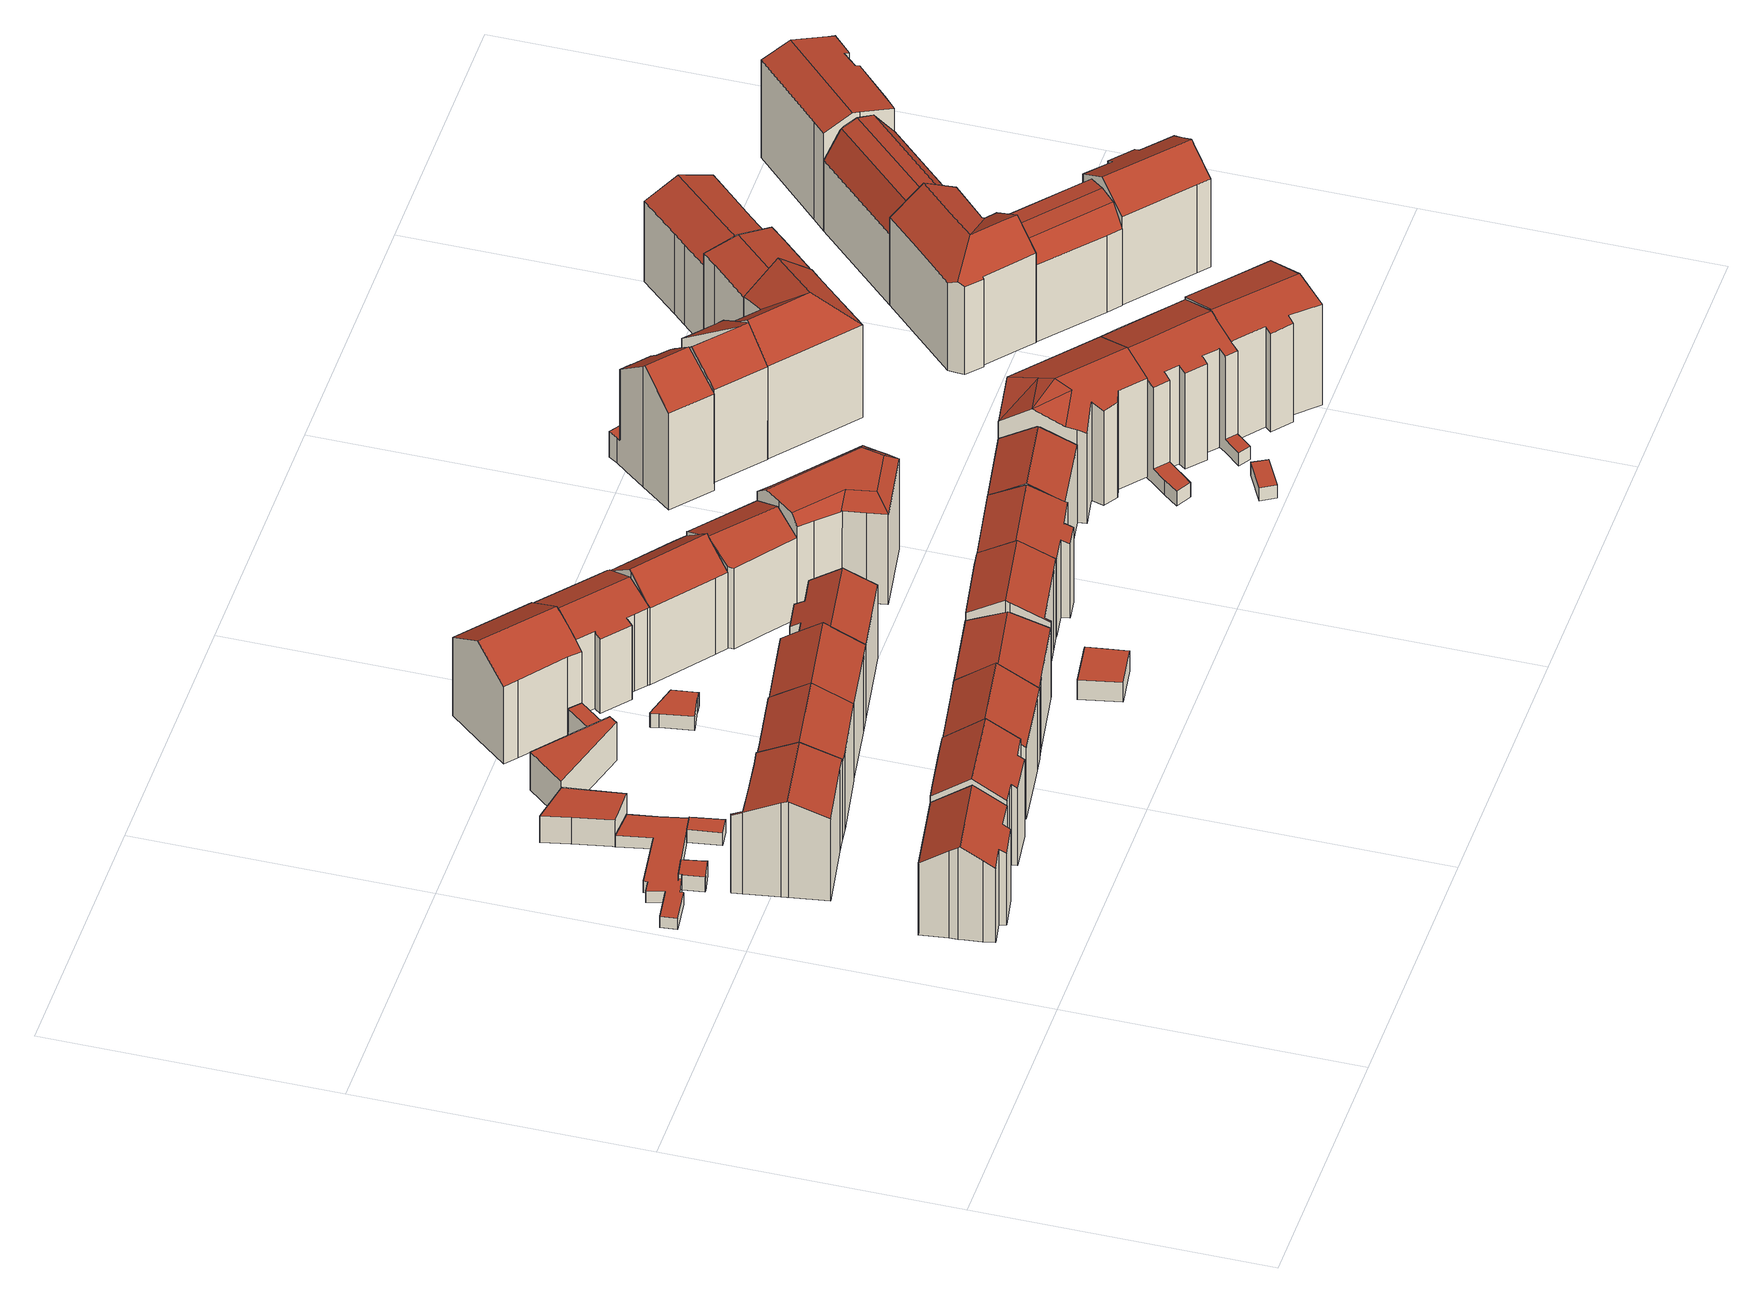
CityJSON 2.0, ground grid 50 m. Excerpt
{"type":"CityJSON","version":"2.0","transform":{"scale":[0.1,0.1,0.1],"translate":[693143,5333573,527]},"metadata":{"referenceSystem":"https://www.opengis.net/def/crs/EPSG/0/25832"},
"CityObjects":{
"building1":{"type":"Building","attributes":{"Gemeindeschluessel":"09162000","HoeheDach":"547.671","HoeheGrund":"529.040","Methode":"1000","NiedrigsteTraufeDesGebaeudes":"543.394","Geometrietyp2DReferenz":"3000","function":"31001_9998","roofType":"3100","measuredHeight":18.63,"storeysAboveGround":4},"geometry":[{"type":"MultiSurface","lod":"2","boundaries":[[[0,1,2,3]],[[4,5,6,7]],[[8,9,10,11,12,13]],[[14,6,5,2,1,15,16,11,10]],[[17,18,14,10,9,19]],[[20,0,3,4,7,18,17,19,21,22,23,24,25]],[[7,6,14,18]],[[19,9,8,21]],[[22,13,12,23]],[[25,16,15,20]],[[20,15,1,0]],[[3,2,5,4]],[[21,8,13,22]],[[16,25,24,23,12,11]]],"semantics":{"surfaces":[{"type":"WallSurface"},{"type":"RoofSurface"},{"type":"GroundSurface"}],"values":[0,0,1,1,0,2,0,0,0,0,0,0,0,0]}}]},
"building2":{"type":"Building","attributes":{"Gemeindeschluessel":"09162000","HoeheDach":"531.953","HoeheGrund":"528.970","Methode":"1000","NiedrigsteTraufeDesGebaeudes":"531.953","Geometrietyp2DReferenz":"3000","function":"31001_2000","roofType":"1000","measuredHeight":2.98},"geometry":[{"type":"MultiSurface","lod":"2","boundaries":[[[26,27,28,29]],[[30,31,32,33]],[[34,35,36,37,38,39]],[[40,26,29,30,33,38,37,36]],[[33,32,39,38]],[[29,28,31,30]],[[40,41,27,26]],[[40,36,35,41]],[[27,41,35,34,39,32,31,28]]],"semantics":{"surfaces":[{"type":"WallSurface"},{"type":"GroundSurface"},{"type":"RoofSurface"}],"values":[0,0,0,1,0,0,0,0,2]}}]},
"building3":{"type":"Building","attributes":{"Gemeindeschluessel":"09162000","HoeheDach":"531.220","HoeheGrund":"528.869","Methode":"2000","NiedrigsteTraufeDesGebaeudes":"531.220","Geometrietyp2DReferenz":"3000","function":"31001_2000","roofType":"1000","measuredHeight":2.35},"geometry":[{"type":"MultiSurface","lod":"2","boundaries":[[[42,43,44,45]],[[46,47,48,49]],[[50,51,47,46]],[[45,44,52,53]],[[54,55,56,57]],[[53,52,58,59]],[[57,56,60,61]],[[62,63,43,42]],[[64,65,66,67]],[[59,58,51,50]],[[49,48,55,54]],[[68,69,70,71]],[[72,73,74,75]],[[65,70,69,76,74,73,77,60,56,55,48,47,51,58,52,44,43,63,66]],[[67,66,63,62]],[[61,60,77,78]],[[71,70,65,64]],[[75,74,76,79]],[[67,62,42,45,53,59,50,46,49,54,57,61,78,72,75,79,68,71,64]],[[78,77,73,72]],[[79,76,69,68]]],"semantics":{"surfaces":[{"type":"WallSurface"},{"type":"RoofSurface"},{"type":"GroundSurface"}],"values":[0,0,0,0,0,0,0,0,0,0,0,0,0,1,0,0,0,0,2,0,0]}}]},
"building4":{"type":"Building","attributes":{"Gemeindeschluessel":"09162000","HoeheDach":"548.342","HoeheGrund":"528.970","Methode":"1000","NiedrigsteTraufeDesGebaeudes":"544.672","Geometrietyp2DReferenz":"3000","function":"31001_9998","roofType":"3100","measuredHeight":19.37,"storeysAboveGround":4},"geometry":[{"type":"MultiSurface","lod":"2","boundaries":[[[80,81,82,83,84,85,86,87,88,89,90,91,92,93,94]],[[91,95,96,92]],[[83,82,97,98,99,84]],[[85,84,99,100,101,86]],[[81,102,97,82]],[[87,103,104,88]],[[94,105,106,80]],[[105,94,93,92,96,107]],[[88,104,108,89]],[[86,101,103,87]],[[80,106,102,81]],[[101,100,99,98,107,96,95,109,108,104,103]],[[97,102,106,105,107,98]],[[108,109,95,91,90,89]]],"semantics":{"surfaces":[{"type":"GroundSurface"},{"type":"WallSurface"},{"type":"RoofSurface"}],"values":[0,1,1,1,1,1,1,1,1,1,1,2,2,1]}}]},
"building5":{"type":"Building","attributes":{"Gemeindeschluessel":"09162000","HoeheDach":"548.851","HoeheGrund":"528.880","Methode":"1000","NiedrigsteTraufeDesGebaeudes":"544.325","Geometrietyp2DReferenz":"3000","function":"31001_9998","roofType":"3100","measuredHeight":19.97,"storeysAboveGround":4},"geometry":[{"type":"MultiSurface","lod":"2","boundaries":[[[110,111,112,113,114,115,116]],[[117,118,119,120]],[[120,119,121,122]],[[123,124,125,126,127,110,116,128]],[[117,120,122,129,130,131,125,124,123,128,132,133,134,135,136,137]],[[122,121,138,129]],[[128,116,115,132]],[[139,137,136,135,134,113,112,111]],[[115,114,113,134,133,132]],[[125,131,130,140,141,126]],[[137,139,118,117]],[[129,138,140,130]],[[127,126,141,140,138,121,119,118,139,111,110]]],"semantics":{"surfaces":[{"type":"RoofSurface"},{"type":"WallSurface"},{"type":"GroundSurface"}],"values":[0,1,1,1,2,1,1,1,1,1,1,1,0]}}]},
"building6":{"type":"Building","attributes":{"Gemeindeschluessel":"09162000","HoeheDach":"531.480","HoeheGrund":"528.930","Methode":"2000","NiedrigsteTraufeDesGebaeudes":"531.480","Geometrietyp2DReferenz":"3000","function":"31001_2000","roofType":"1000","measuredHeight":2.55},"geometry":[{"type":"MultiSurface","lod":"2","boundaries":[[[142,143,144,57]],[[145,146,147,148]],[[147,146,144,143]],[[145,148,142,57]],[[145,57,144,146]],[[148,147,143,142]]],"semantics":{"surfaces":[{"type":"WallSurface"},{"type":"GroundSurface"},{"type":"RoofSurface"}],"values":[0,0,0,0,1,2]}}]},
"building7":{"type":"Building","attributes":{"Gemeindeschluessel":"09162000","HoeheDach":"535.453","HoeheGrund":"528.950","Methode":"1000","NiedrigsteTraufeDesGebaeudes":"534.326","Geometrietyp2DReferenz":"3000","function":"31001_2000","roofType":"2100","measuredHeight":6.5,"storeysAboveGround":2},"geometry":[{"type":"MultiSurface","lod":"2","boundaries":[[[149,150,151,152]],[[153,154,155,156,150,149]],[[157,158,159,160,155,154]],[[161,162,163,164,152,151]],[[165,159,158,166,163,162]],[[157,154,153,149,152,164,163,166,158]],[[150,156,155,160,159,165,162,161,151]]],"semantics":{"surfaces":[{"type":"WallSurface"},{"type":"GroundSurface"},{"type":"RoofSurface"}],"values":[0,0,0,0,0,1,2]}}]},
"building8":{"type":"Building","attributes":{"Gemeindeschluessel":"09162000","HoeheDach":"548.117","HoeheGrund":"528.880","Methode":"1000","NiedrigsteTraufeDesGebaeudes":"544.436","Geometrietyp2DReferenz":"3000","function":"31001_1000","roofType":"3100","measuredHeight":19.24,"storeysAboveGround":4},"geometry":[{"type":"MultiSurface","lod":"2","boundaries":[[[167,168,169,170]],[[171,172,173,174,175,176]],[[174,177,178,179,180,175]],[[173,169,168,177,174]],[[168,167,181,182,183,179,178,177]],[[176,175,180,184]],[[180,179,183,184]],[[170,172,171,176,184,183,182,181,167]],[[170,169,173,172]]],"semantics":{"surfaces":[{"type":"WallSurface"},{"type":"RoofSurface"},{"type":"GroundSurface"}],"values":[0,0,1,1,0,0,0,2,0]}}]},
"building9":{"type":"Building","attributes":{"Gemeindeschluessel":"09162000","HoeheDach":"547.903","HoeheGrund":"529.130","Methode":"1000","NiedrigsteTraufeDesGebaeudes":"543.473","Geometrietyp2DReferenz":"3000","function":"31001_1000","roofType":"3100","measuredHeight":18.77,"storeysAboveGround":4},"geometry":[{"type":"MultiSurface","lod":"2","boundaries":[[[185,186,187,188]],[[189,190,185,188,191,192,193,194,195,196,197,198]],[[191,188,187,199,200,192]],[[199,201,202,203,204,200]],[[205,206,198,197,196,195,194,203,202,201]],[[187,186,207,208,206,205,201,199]],[[185,190,189,208,207,186]],[[192,200,204,193]],[[204,203,194,193]],[[198,206,208,189]]],"semantics":{"surfaces":[{"type":"WallSurface"},{"type":"GroundSurface"},{"type":"RoofSurface"}],"values":[0,1,0,2,0,2,0,0,0,0]}}]},
"building10":{"type":"Building","attributes":{"Gemeindeschluessel":"09162000","HoeheDach":"536.734","HoeheGrund":"529.020","Methode":"1000","NiedrigsteTraufeDesGebaeudes":"536.734","Geometrietyp2DReferenz":"3000","function":"31001_2000","roofType":"1000","measuredHeight":7.71,"storeysAboveGround":3},"geometry":[{"type":"MultiSurface","lod":"2","boundaries":[[[209,210,211,163]],[[212,213,210,209]],[[214,215,213,212]],[[216,217,215,214]],[[210,213,215,217,211]],[[163,216,214,212,209]],[[163,211,217,216]]],"semantics":{"surfaces":[{"type":"WallSurface"},{"type":"RoofSurface"},{"type":"GroundSurface"}],"values":[0,0,0,0,1,2,0]}}]},
"building11":{"type":"Building","attributes":{"Gemeindeschluessel":"09162000","HoeheDach":"547.952","HoeheGrund":"529.190","Methode":"1000","NiedrigsteTraufeDesGebaeudes":"544.142","Geometrietyp2DReferenz":"3000","function":"31001_9998","roofType":"3100","measuredHeight":18.76,"storeysAboveGround":4},"geometry":[{"type":"MultiSurface","lod":"2","boundaries":[[[218,219,220,221]],[[222,223,224,225]],[[226,227,228,224,223,229,230,231]],[[232,227,226,233]],[[234,232,233,235,236,237,238,218,221,239,240,241,242,222,225]],[[231,230,243,244,220,219,245,246,247]],[[234,228,227,232]],[[246,245,219,218,238,237]],[[235,233,226,231,247,236]],[[229,242,241,240,243,230]],[[242,229,223,222]],[[236,247,246,237]],[[239,244,243,240]],[[221,220,244,239]],[[225,224,228,234]]],"semantics":{"surfaces":[{"type":"WallSurface"},{"type":"RoofSurface"},{"type":"GroundSurface"}],"values":[0,0,1,0,2,1,0,0,0,0,0,0,0,0,0]}}]},
"building12":{"type":"Building","attributes":{"Gemeindeschluessel":"09162000","HoeheDach":"534.179","HoeheGrund":"529.270","Methode":"1000","NiedrigsteTraufeDesGebaeudes":"534.179","Geometrietyp2DReferenz":"3000","function":"31001_2000","roofType":"1000","measuredHeight":4.91,"storeysAboveGround":2},"geometry":[{"type":"MultiSurface","lod":"2","boundaries":[[[248,249,250,251]],[[252,248,251,253]],[[254,252,253,255]],[[254,249,248,252]],[[253,251,250,255]],[[254,255,250,249]]],"semantics":{"surfaces":[{"type":"WallSurface"},{"type":"RoofSurface"},{"type":"GroundSurface"}],"values":[0,1,0,0,0,2]}}]},
"building13":{"type":"Building","attributes":{"Gemeindeschluessel":"09162000","HoeheDach":"546.013","HoeheGrund":"529.070","Methode":"1000","NiedrigsteTraufeDesGebaeudes":"543.441","Geometrietyp2DReferenz":"3000","function":"31001_1000","roofType":"3100","measuredHeight":16.94,"storeysAboveGround":4},"geometry":[{"type":"MultiSurface","lod":"2","boundaries":[[[256,257,258,259]],[[260,261,257,256]],[[194,262,263,264]],[[206,265,258,257,261,266,267]],[[259,268,198,269,194,264,270,271,272,273,274,260,256]],[[261,260,274,273,275,266]],[[273,272,271,276,277,275]],[[268,265,206,198]],[[267,266,275,277,276,278,263,262]],[[259,258,265,268]],[[269,198,206,267,262,194]],[[263,278,276,271,270,264]]],"semantics":{"surfaces":[{"type":"WallSurface"},{"type":"RoofSurface"},{"type":"GroundSurface"}],"values":[0,0,0,1,2,0,0,0,1,0,0,0]}}]},
"building14":{"type":"Building","attributes":{"Gemeindeschluessel":"09162000","HoeheDach":"548.694","HoeheGrund":"528.830","Methode":"2000","NiedrigsteTraufeDesGebaeudes":"544.448","Geometrietyp2DReferenz":"3000","function":"31001_9998","roofType":"3100","measuredHeight":19.86,"storeysAboveGround":5},"geometry":[{"type":"MultiSurface","lod":"2","boundaries":[[[279,280,281,282]],[[283,284,285,286,287,288,279,282,289,290,291,292]],[[286,293,294,287]],[[291,295,296,292]],[[285,284,283,297,298,299]],[[287,294,300,288]],[[290,301,295,291]],[[281,302,301,290,289,282]],[[298,297,296,295,301,302]],[[280,300,294,293,299,298,302,281]],[[285,299,293,286]],[[288,300,280,279]],[[292,296,297,283]]],"semantics":{"surfaces":[{"type":"WallSurface"},{"type":"GroundSurface"},{"type":"RoofSurface"}],"values":[0,1,0,0,0,0,0,0,2,2,0,0,0]}}]},
"building15":{"type":"Building","attributes":{"Gemeindeschluessel":"09162000","HoeheDach":"531.995","HoeheGrund":"529.200","Methode":"1000","NiedrigsteTraufeDesGebaeudes":"531.995","Geometrietyp2DReferenz":"3000","function":"31001_2000","roofType":"1000","measuredHeight":2.79},"geometry":[{"type":"MultiSurface","lod":"2","boundaries":[[[303,304,305,306]],[[306,305,307,308]],[[309,310,311,312]],[[305,304,313,314,311,310,315,316,317,318,307]],[[319,318,317,320]],[[312,311,314,321]],[[320,317,316,322]],[[312,321,323,303,306,308,319,320,322,324,309]],[[323,313,304,303]],[[321,314,313,323]],[[308,307,318,319]],[[315,310,309,324,322,316]]],"semantics":{"surfaces":[{"type":"WallSurface"},{"type":"RoofSurface"},{"type":"GroundSurface"}],"values":[0,0,0,1,0,0,0,2,0,0,0,0]}}]},
"building16":{"type":"Building","attributes":{"Gemeindeschluessel":"09162000","HoeheDach":"533.324","HoeheGrund":"529.270","Methode":"1000","NiedrigsteTraufeDesGebaeudes":"533.324","Geometrietyp2DReferenz":"3000","function":"31001_2000","roofType":"1000","measuredHeight":4.05},"geometry":[{"type":"MultiSurface","lod":"2","boundaries":[[[325,326,327,328]],[[328,327,329,330]],[[327,326,331,332,333,329]],[[329,333,332,334,335,330]],[[328,330,335,334,336,325]],[[331,326,325,336,334,332]]],"semantics":{"surfaces":[{"type":"WallSurface"},{"type":"RoofSurface"},{"type":"GroundSurface"}],"values":[0,0,1,0,2,0]}}]},
"building17":{"type":"Building","attributes":{"Gemeindeschluessel":"09162000","HoeheDach":"546.830","HoeheGrund":"529.098","Methode":"2000","NiedrigsteTraufeDesGebaeudes":"543.042","Geometrietyp2DReferenz":"3000","function":"31001_9998","roofType":"3100","measuredHeight":17.73,"storeysAboveGround":4},"geometry":[{"type":"MultiSurface","lod":"2","boundaries":[[[337,338,339,340]],[[341,342,343,344]],[[344,343,345,346]],[[347,348,349,350,351]],[[338,337,352,353]],[[349,345,343,342,354,350]],[[341,353,352,354,342]],[[355,356,340,339]],[[356,355,357,358]],[[346,345,349,348]],[[347,359,357,355,339,338,353,341,344,346,348]],[[356,358,360,351,350,354,352,337,340]],[[359,360,358,357]],[[347,351,360,359]]],"semantics":{"surfaces":[{"type":"WallSurface"},{"type":"RoofSurface"},{"type":"GroundSurface"}],"values":[0,0,0,0,0,1,0,0,0,0,2,1,0,0]}}]},
"building18":{"type":"Building","attributes":{"Gemeindeschluessel":"09162000","HoeheDach":"546.914","HoeheGrund":"529.000","Methode":"2000","NiedrigsteTraufeDesGebaeudes":"543.890","Geometrietyp2DReferenz":"3000","function":"31001_1000","roofType":"3100","measuredHeight":17.91,"storeysAboveGround":4},"geometry":[{"type":"MultiSurface","lod":"2","boundaries":[[[361,362,363,364]],[[365,366,367,368,369,370,371,372,373,374,375,361,364,376,377,378,379,380,381,382]],[[367,383,384,368]],[[376,385,386,377]],[[372,371,370,387,388,389]],[[366,390,383,367]],[[368,384,391,369]],[[364,363,385,376]],[[369,391,387,370]],[[372,389,392,373]],[[393,394,395,396,397,398]],[[392,399,400,375,374,373]],[[362,400,399,392,389,388,387,391,384,383,390,393,398,386,385,363]],[[375,400,362,361]],[[380,396,395,381]],[[381,395,394,382]],[[386,398,397,379,378,377]],[[379,397,396,380]],[[366,365,382,394,393,390]]],"semantics":{"surfaces":[{"type":"WallSurface"},{"type":"GroundSurface"},{"type":"RoofSurface"}],"values":[0,1,0,0,0,0,0,0,0,0,2,0,2,0,0,0,0,0,0]}}]},
"building19":{"type":"Building","attributes":{"Gemeindeschluessel":"09162000","HoeheDach":"548.211","HoeheGrund":"529.230","Methode":"2000","NiedrigsteTraufeDesGebaeudes":"544.603","Geometrietyp2DReferenz":"3000","function":"31001_1000","roofType":"3100","measuredHeight":18.98,"storeysAboveGround":4},"geometry":[{"type":"MultiSurface","lod":"2","boundaries":[[[401,402,403,404,405,406]],[[405,404,403,407,408,409,410,411,412,413,414]],[[415,411,410,416]],[[408,407,417,418,419,409]],[[420,421,422,423]],[[424,406,405,414,421,420]],[[415,416,419,418,417,402,401,406,424,420,423,425,426,427,428,429,430]],[[430,412,411,415]],[[421,414,413,431,432,433,434,422]],[[423,422,434,425]],[[412,430,429,428,427,432,431,413]],[[426,433,432,427]],[[416,410,409,419]],[[425,434,433,426]],[[417,407,403,402]]],"semantics":{"surfaces":[{"type":"WallSurface"},{"type":"RoofSurface"},{"type":"GroundSurface"}],"values":[0,1,0,0,0,0,2,0,1,0,0,0,0,0,0]}}]},
"building20":{"type":"Building","attributes":{"Gemeindeschluessel":"09162000","HoeheDach":"548.370","HoeheGrund":"528.917","Methode":"2000","NiedrigsteTraufeDesGebaeudes":"544.197","Geometrietyp2DReferenz":"3000","function":"31001_1000","roofType":"3100","measuredHeight":19.45,"storeysAboveGround":5},"geometry":[{"type":"MultiSurface","lod":"2","boundaries":[[[435,436,437,438]],[[439,440,441,442,443]],[[444,445,443,442,446]],[[447,448,449,450]],[[436,435,450,449]],[[444,446,448,447]],[[438,437,451,452]],[[440,453,452,451,441]],[[439,454,453,440]],[[444,447,450,435,438,452,453,454,445]],[[436,449,448,446,442,441,451,437]],[[454,439,443,445]]],"semantics":{"surfaces":[{"type":"WallSurface"},{"type":"RoofSurface"},{"type":"GroundSurface"}],"values":[0,1,0,0,0,0,0,0,0,2,1,0]}}]},
"building21":{"type":"Building","attributes":{"Gemeindeschluessel":"09162000","HoeheDach":"547.969","HoeheGrund":"529.000","Methode":"1000","NiedrigsteTraufeDesGebaeudes":"545.156","Geometrietyp2DReferenz":"3000","function":"31001_1000","roofType":"3100","measuredHeight":18.97,"storeysAboveGround":4},"geometry":[{"type":"MultiSurface","lod":"2","boundaries":[[[455,456,457,458,459,460]],[[456,455,461,462,463,464,465,466,467,468,469,470,471,457]],[[455,460,472,461]],[[473,458,457,471,470,474]],[[475,476,474,470,469,468]],[[459,458,473,474,476,475,477]],[[462,461,472,478,479,463]],[[465,480,481,466]],[[482,479,478,472,460,459,477,481,480]],[[464,463,479,482,480,465]],[[481,477,475,468,467,466]]],"semantics":{"surfaces":[{"type":"WallSurface"},{"type":"GroundSurface"},{"type":"RoofSurface"}],"values":[0,1,0,0,0,2,0,0,2,0,0]}}]},
"building22":{"type":"Building","attributes":{"Gemeindeschluessel":"09162000","HoeheDach":"547.840","HoeheGrund":"529.180","Methode":"2000","NiedrigsteTraufeDesGebaeudes":"544.181","Geometrietyp2DReferenz":"3000","function":"31001_1000","roofType":"3100","measuredHeight":18.66,"storeysAboveGround":4},"geometry":[{"type":"MultiSurface","lod":"2","boundaries":[[[483,484,485,486]],[[487,488,489,430]],[[486,490,491,492,493,487,430,494,428,495,496,427,497,498,499,500,483]],[[490,501,502,491]],[[503,504,489,488,505,506,502,501,485,484,507,508,509,510]],[[508,499,498,497,511,509]],[[486,485,501,490]],[[492,506,505,493]],[[507,484,483,500,499,508]],[[512,510,509,511,432]],[[491,502,506,492]],[[496,495,428,494,430,489,504,503,510,512,432,427]],[[432,511,497,427]],[[493,505,488,487]]],"semantics":{"surfaces":[{"type":"WallSurface"},{"type":"GroundSurface"},{"type":"RoofSurface"}],"values":[0,0,1,0,2,0,0,0,0,2,0,0,0,0]}}]},
"building23":{"type":"Building","attributes":{"Gemeindeschluessel":"09162000","HoeheDach":"549.240","HoeheGrund":"529.007","Methode":"2000","NiedrigsteTraufeDesGebaeudes":"547.087","Geometrietyp2DReferenz":"3000","function":"31001_9998","roofType":"1000","measuredHeight":20.23,"storeysAboveGround":5},"geometry":[{"type":"MultiSurface","lod":"2","boundaries":[[[513,514,515]],[[516,517,518,519]],[[457,520,521,522]],[[521,520,523,515,514]],[[524,525,526,527]],[[528,529,518,517,530]],[[457,455,531,523,520]],[[516,532,525,524,533,530,517]],[[532,516,519,534]],[[535,513,515,527]],[[519,518,529,536,455,457,522,537,538,534]],[[455,536,539,540,531]],[[529,528,539,536]],[[514,537,522,521]],[[533,540,539,528,530]],[[537,514,513,535,526,538]],[[533,524,527,515,523,531,540]],[[538,526,525,532,534]],[[526,535,527]]],"semantics":{"surfaces":[{"type":"RoofSurface"},{"type":"WallSurface"},{"type":"GroundSurface"}],"values":[0,1,1,0,0,1,1,0,1,0,2,1,1,1,0,1,0,1,0]}}]},
"building24":{"type":"Building","attributes":{"Gemeindeschluessel":"09162000","HoeheDach":"548.041","HoeheGrund":"529.070","Methode":"1000","NiedrigsteTraufeDesGebaeudes":"544.884","Geometrietyp2DReferenz":"3000","function":"31001_1000","roofType":"3100","measuredHeight":18.97,"storeysAboveGround":4},"geometry":[{"type":"MultiSurface","lod":"2","boundaries":[[[541,542,543,544,545,546]],[[544,543,547,548,549,550]],[[551,552,541,546,553,554,555,556]],[[556,555,549,548]],[[554,550,549,555]],[[553,546,545,544,550,554]],[[542,541,552,551,556,548,547,543]]],"semantics":{"surfaces":[{"type":"WallSurface"},{"type":"RoofSurface"},{"type":"GroundSurface"}],"values":[0,0,0,0,1,1,2]}}]},
"building25":{"type":"Building","attributes":{"Gemeindeschluessel":"09162000","HoeheDach":"532.101","HoeheGrund":"529.540","Methode":"1000","NiedrigsteTraufeDesGebaeudes":"532.101","Geometrietyp2DReferenz":"3000","function":"31001_2000","roofType":"1000","measuredHeight":2.56},"geometry":[{"type":"MultiSurface","lod":"2","boundaries":[[[557,558,559,560]],[[560,559,561,562]],[[562,561,563,564]],[[561,559,558,563]],[[564,557,560,562]],[[564,563,558,557]]],"semantics":{"surfaces":[{"type":"WallSurface"},{"type":"RoofSurface"},{"type":"GroundSurface"}],"values":[0,0,0,1,2,0]}}]},
"building26":{"type":"Building","attributes":{"Gemeindeschluessel":"09162000","HoeheDach":"551.368","HoeheGrund":"529.240","Methode":"2000","NiedrigsteTraufeDesGebaeudes":"547.432","Geometrietyp2DReferenz":"3000","function":"31001_1000","roofType":"3100","measuredHeight":22.13,"storeysAboveGround":5},"geometry":[{"type":"MultiSurface","lod":"2","boundaries":[[[565,566,567,568,569,570,571,572,573,574,575,576,577]],[[578,579,580]],[[581,582,583,584,585,586,587,588,589,590,591,592,593,594,595,596]],[[576,575,597]],[[589,588,587,586,569,568,567,566]],[[585,570,569,586]],[[584,571,570,585]],[[589,566,565,590]],[[582,573,572,583]],[[575,578,597]],[[582,581,596,598,574,573]],[[577,576,597]],[[599,580,579,595,594,593]],[[595,579,598,596]],[[592,591,590,565,577,597,599,593]],[[583,572,571,584]],[[597,578,580,599]],[[574,598,579,578,575]]],"semantics":{"surfaces":[{"type":"RoofSurface"},{"type":"GroundSurface"},{"type":"WallSurface"}],"values":[0,0,1,0,2,2,2,2,2,0,2,0,2,2,2,2,0,0]}}]},
"building27":{"type":"Building","attributes":{"Gemeindeschluessel":"09162000","HoeheDach":"552.000","HoeheGrund":"527.430","Methode":"2000","NiedrigsteTraufeDesGebaeudes":"532.492","Geometrietyp2DReferenz":"3000","function":"31001_9998","roofType":"3100","measuredHeight":24.57,"storeysAboveGround":6},"geometry":[{"type":"MultiSurface","lod":"2","boundaries":[[[600,601,602,603]],[[604,605,606,607]],[[608,609,610,611,606,605,612,613,614,602,601]],[[615,616,617,609,608]],[[618,610,609,617]],[[607,606,611,619]],[[620,619,611,610,618]],[[621,613,612,622]],[[620,618,617,616]],[[603,623,624,625,600]],[[626,627,623,603,602,614]],[[628,629,615,608,601,600,625]],[[626,614,613,621]],[[630,624,623,627]],[[628,625,624,630]],[[622,612,605,604]],[[620,616,615,629,628,630,627,626,621,622,604,607,619]]],"semantics":{"surfaces":[{"type":"WallSurface"},{"type":"RoofSurface"},{"type":"GroundSurface"}],"values":[0,0,1,0,1,0,0,0,0,1,0,0,0,0,0,0,2]}}]},
"building28":{"type":"Building","attributes":{"Gemeindeschluessel":"09162000","HoeheDach":"551.128","HoeheGrund":"528.990","Methode":"2000","NiedrigsteTraufeDesGebaeudes":"531.614","Geometrietyp2DReferenz":"3000","function":"31001_9998","roofType":"3100","measuredHeight":22.14,"storeysAboveGround":5},"geometry":[{"type":"MultiSurface","lod":"2","boundaries":[[[631,632,633,634]],[[635,636,637,638,639,640,641,598]],[[642,643,644,645,646,647,648,649,650,651,652,653,654,655,656,657,658,631,634,659,660,661,641,640,639,638]],[[652,662,663,653]],[[664,665,657,656,655,666,667]],[[668,665,664,669,633,632]],[[633,669,670,671,660,659,634]],[[650,649,672,673,674,651]],[[638,637,675,642]],[[658,657,665,668,632,631]],[[671,676,598,641,661,660]],[[677,678,679,680]],[[646,677,680,647]],[[664,667,670,669]],[[654,681,666,655]],[[644,643,642,675,682,683]],[[678,684,685,679]],[[667,666,681,663,662,674,673,672,685,684,683,682,686,687,676,671,670]],[[680,679,685,672,649,648,647]],[[687,686,682,675,637,636,635,598,676]],[[651,674,662,652]],[[653,663,681,654]],[[678,677,646,645,644,683,684]]],"semantics":{"surfaces":[{"type":"WallSurface"},{"type":"GroundSurface"},{"type":"RoofSurface"}],"values":[0,0,1,0,0,2,0,0,0,0,0,2,0,0,0,0,0,2,0,2,0,0,0]}}]},
"building29":{"type":"Building","attributes":{"Gemeindeschluessel":"09162000","HoeheDach":"552.440","HoeheGrund":"529.040","Methode":"2000","NiedrigsteTraufeDesGebaeudes":"545.077","Geometrietyp2DReferenz":"3000","function":"31001_9998","roofType":"2100","measuredHeight":23.4,"storeysAboveGround":5},"geometry":[{"type":"MultiSurface","lod":"2","boundaries":[[[688,689,690,691]],[[692,693,689,688]],[[694,695,696,697,698]],[[694,698,699,700]],[[701,700,699,702,703]],[[701,703,704,705]],[[705,704,706,707]],[[708,707,706,709,710,711]],[[708,711,693,692]],[[691,690,696,695]],[[694,700,701,705,707,708,692,688,691,695]],[[697,696,690,689,693,711,710,712]],[[712,709,706,704,703,702]],[[698,697,712,702,699]],[[712,710,709]]],"semantics":{"surfaces":[{"type":"WallSurface"},{"type":"GroundSurface"},{"type":"RoofSurface"}],"values":[0,0,0,0,0,0,0,0,0,0,1,2,2,2,0]}}]},
"building30":{"type":"Building","attributes":{"Gemeindeschluessel":"09162000","HoeheDach":"552.810","HoeheGrund":"529.120","Methode":"2000","NiedrigsteTraufeDesGebaeudes":"547.672","Geometrietyp2DReferenz":"3000","function":"31001_9998","roofType":"3100","measuredHeight":23.69,"storeysAboveGround":5},"geometry":[{"type":"MultiSurface","lod":"2","boundaries":[[[713,714,715,716,717,718]],[[714,719,720,721,722,715]],[[715,722,721,723,724,725]],[[726,727,728,729,730,731,732,733,734,735]],[[716,715,725,736,737,717]],[[736,725,727,726,738,739,737]],[[719,714,713,718,740,741,742,735,734,733,732,731,743,744,720]],[[725,724,723,745,730,729,728,727]],[[745,723,721,720,744,743,731,730]],[[717,737,739,741,740,718]],[[738,726,735,742,741,739]]],"semantics":{"surfaces":[{"type":"WallSurface"},{"type":"RoofSurface"},{"type":"GroundSurface"}],"values":[0,0,1,0,1,1,2,1,0,0,0]}}]},
"building31":{"type":"Building","attributes":{"Gemeindeschluessel":"09162000","HoeheDach":"551.242","HoeheGrund":"528.900","Methode":"1000","NiedrigsteTraufeDesGebaeudes":"548.660","Geometrietyp2DReferenz":"3000","function":"31001_9998","roofType":"3100","measuredHeight":22.34,"storeysAboveGround":5},"geometry":[{"type":"MultiSurface","lod":"2","boundaries":[[[746,747,748,749,750,751,752,753,754,755]],[[756,757,747,746,755,758]],[[759,750,749,760]],[[761,748,747,757]],[[762,751,750,759]],[[755,754,753,763,764,765,766,758]],[[762,767,768,769,770,771,752,751]],[[768,767,762,759,760,761,757,756,758,766,765,764,772,773,769]],[[774,770,769,773,772,775]],[[752,771,770,774,775,763,753]],[[764,763,775,772]],[[760,749,748,761]]],"semantics":{"surfaces":[{"type":"RoofSurface"},{"type":"WallSurface"},{"type":"GroundSurface"}],"values":[0,1,1,1,1,1,1,2,1,0,1,1]}}]},
"building32":{"type":"Building","attributes":{"Gemeindeschluessel":"09162000","HoeheDach":"532.102","HoeheGrund":"529.047","Methode":"2000","NiedrigsteTraufeDesGebaeudes":"531.722","Geometrietyp2DReferenz":"3000","function":"31001_2000","roofType":"1000","measuredHeight":3.06},"geometry":[{"type":"MultiSurface","lod":"2","boundaries":[[[776,777,778,779]],[[780,781,777,776]],[[782,783,784,785]],[[779,786,782,785,787,780,776]],[[785,784,788,787]],[[786,789,783,782]],[[777,781,788,784,783,789,778]],[[779,778,789,786]],[[787,788,781,780]]],"semantics":{"surfaces":[{"type":"WallSurface"},{"type":"GroundSurface"},{"type":"RoofSurface"}],"values":[0,0,0,1,0,0,2,0,0]}}]},
"building33":{"type":"Building","attributes":{"Gemeindeschluessel":"09162000","HoeheDach":"548.740","HoeheGrund":"529.010","Methode":"2000","NiedrigsteTraufeDesGebaeudes":"547.597","Geometrietyp2DReferenz":"3000","function":"31001_1000","roofType":"3100","measuredHeight":19.73,"storeysAboveGround":5},"geometry":[{"type":"MultiSurface","lod":"2","boundaries":[[[790,791,792,793,794,795]],[[796,791,790,795,797,798,799,800]],[[796,801,792,791]],[[795,794,802,797]],[[803,804,800,799,798,805]],[[793,803,805,802,794]],[[797,802,805,798]],[[800,804,801,796]],[[792,801,804,803,793]]],"semantics":{"surfaces":[{"type":"WallSurface"},{"type":"GroundSurface"},{"type":"RoofSurface"}],"values":[0,1,0,0,0,2,0,0,2]}}]},
"building34":{"type":"Building","attributes":{"Gemeindeschluessel":"09162000","HoeheDach":"550.606","HoeheGrund":"528.940","Methode":"2000","NiedrigsteTraufeDesGebaeudes":"546.563","Geometrietyp2DReferenz":"3000","function":"31001_9998","roofType":"3100","measuredHeight":21.67,"storeysAboveGround":5},"geometry":[{"type":"MultiSurface","lod":"2","boundaries":[[[806,807,808,809,810]],[[811,812,813,808,807,814]],[[815,816,817,818]],[[819,820,821,822,823,824]],[[825,811,814,826,816,815]],[[827,828,829,830,831,832]],[[809,808,813,833,834,835]],[[818,817,819,824]],[[817,816,826,814,807,806,810,820,819]],[[821,836,832,831,837,822]],[[834,833,813,812,811,825,815,818,824,823,822,837,831,830,829]],[[810,838,827,832,836,821,820]],[[809,835,828,827,838,810]],[[829,828,835,834]]],"semantics":{"surfaces":[{"type":"RoofSurface"},{"type":"WallSurface"},{"type":"GroundSurface"}],"values":[0,1,1,1,1,1,1,1,0,1,2,0,0,1]}}]},
"building35":{"type":"Building","attributes":{"Gemeindeschluessel":"09162000","HoeheDach":"548.420","HoeheGrund":"529.040","Methode":"2000","NiedrigsteTraufeDesGebaeudes":"544.151","Geometrietyp2DReferenz":"3000","function":"31001_9998","roofType":"3100","measuredHeight":19.38,"storeysAboveGround":4},"geometry":[{"type":"MultiSurface","lod":"2","boundaries":[[[839,840,841,842,843,844,845,846,847,848]],[[849,850,851,852]],[[853,854,855,856,857,848,847,846,845,844,849,852]],[[858,859,860,840,839]],[[857,858,839,848]],[[856,859,858,857]],[[861,851,850,843,842]],[[859,856,855,854,853,852,851,861,862,860]],[[862,861,842,841]],[[844,843,850,849]],[[860,862,841,840]]],"semantics":{"surfaces":[{"type":"WallSurface"},{"type":"GroundSurface"},{"type":"RoofSurface"}],"values":[0,0,1,2,0,0,2,0,2,0,2]}}]},
"building36":{"type":"Building","attributes":{"Gemeindeschluessel":"09162000","HoeheDach":"547.807","HoeheGrund":"528.880","Methode":"1000","NiedrigsteTraufeDesGebaeudes":"545.110","Geometrietyp2DReferenz":"3000","function":"31001_9998","roofType":"3100","measuredHeight":18.93,"storeysAboveGround":5},"geometry":[{"type":"MultiSurface","lod":"2","boundaries":[[[863,864,865,866]],[[867,868,869,870,871,872]],[[873,870,869,874]],[[866,865,875,876]],[[872,871,875,865,864,877]],[[874,869,868,878]],[[878,868,867,879]],[[874,878,879,880,881,863,866,876,882,873]],[[880,879,867,872,877,881]],[[871,870,873,882,876,875]],[[881,877,864,863]]],"semantics":{"surfaces":[{"type":"WallSurface"},{"type":"RoofSurface"},{"type":"GroundSurface"}],"values":[0,1,0,0,1,0,0,2,0,0,0]}}]},
"building37":{"type":"Building","attributes":{"Gemeindeschluessel":"09162000","HoeheDach":"550.646","HoeheGrund":"529.140","Methode":"2000","NiedrigsteTraufeDesGebaeudes":"545.976","Geometrietyp2DReferenz":"3000","function":"31001_9998","roofType":"3100","measuredHeight":21.51,"storeysAboveGround":5},"geometry":[{"type":"MultiSurface","lod":"2","boundaries":[[[883,884,885,886,887,888,889,890,891,892,893,894,895,896,897,898,899,900]],[[886,901,902,887]],[[884,883,900,903,904,905]],[[895,906,907,896]],[[891,908,909,892]],[[892,909,910,893]],[[888,911,912,889]],[[913,905,904,903,914,915,916,907,906,917,910,909,908,918]],[[897,916,915,898]],[[910,917,906,895,894,893]],[[911,902,901,913,918,912]],[[914,903,900,899,898,915]],[[897,896,907,916]],[[887,902,911,888]],[[912,918,908,891,890,889]],[[886,885,884,905,913,901]]],"semantics":{"surfaces":[{"type":"GroundSurface"},{"type":"WallSurface"},{"type":"RoofSurface"}],"values":[0,1,1,1,1,1,1,2,1,1,2,1,1,1,1,1]}}]},
"building38":{"type":"Building","attributes":{"Gemeindeschluessel":"09162000","HoeheDach":"549.038","HoeheGrund":"528.900","Methode":"2000","NiedrigsteTraufeDesGebaeudes":"543.092","Geometrietyp2DReferenz":"3000","function":"31001_9998","roofType":"3100","measuredHeight":20.14,"storeysAboveGround":4},"geometry":[{"type":"MultiSurface","lod":"2","boundaries":[[[919,920,921,922,923,924]],[[925,926,922,921,927,928,929,930]],[[931,930,929,932,933,934,935,936]],[[919,924,937,829]],[[937,924,923,922,926,925,938]],[[938,925,930,931,939]],[[939,931,936,940]],[[920,919,829,941,942,943,831,934,933,932,929,928,927,921]],[[831,944,935,934]],[[943,942,941,829,937,938,939,940,944,831]],[[940,936,935,944]]],"semantics":{"surfaces":[{"type":"WallSurface"},{"type":"RoofSurface"},{"type":"GroundSurface"}],"values":[0,0,0,0,1,1,1,2,0,0,1]}}]},
"building39":{"type":"Building","attributes":{"Gemeindeschluessel":"09162000","HoeheDach":"531.200","HoeheGrund":"528.910","Methode":"2000","NiedrigsteTraufeDesGebaeudes":"531.200","Geometrietyp2DReferenz":"3000","function":"31001_2000","roofType":"1000","measuredHeight":2.29},"geometry":[{"type":"MultiSurface","lod":"2","boundaries":[[[945,946,947,948,949,950,951,952]],[[953,954,955,950,949,948]],[[946,945,952,956,957,958]],[[947,946,958,959,953,948]],[[959,958,957,956,960,955,954,953]],[[960,956,952,951,950,955]]],"semantics":{"surfaces":[{"type":"GroundSurface"},{"type":"WallSurface"},{"type":"RoofSurface"}],"values":[0,1,1,1,2,1]}}]},
"building40":{"type":"Building","attributes":{"Gemeindeschluessel":"09162000","HoeheDach":"550.320","HoeheGrund":"528.910","Methode":"2000","NiedrigsteTraufeDesGebaeudes":"530.940","Geometrietyp2DReferenz":"3000","function":"31001_9998","roofType":"3100","measuredHeight":21.41,"storeysAboveGround":5},"geometry":[{"type":"MultiSurface","lod":"2","boundaries":[[[961,962,963,964,965,966,967]],[[968,929,969,970,971,934]],[[972,973,974,975]],[[975,974,976,921]],[[977,978,979,980,972,975,921,929,968,934,981,982,983,966,965,964]],[[981,984,985,982]],[[969,976,974,973,986,987,988,961,967,989,970]],[[962,961,988,990]],[[980,986,973,972]],[[970,989,985,984,971]],[[921,976,969,929]],[[991,963,962,990]],[[979,987,986,980]],[[978,977,991,990,988,987,979]],[[989,967,966,983,982,985]],[[964,963,991,977]],[[934,971,984,981]]],"semantics":{"surfaces":[{"type":"WallSurface"},{"type":"GroundSurface"},{"type":"RoofSurface"}],"values":[0,0,0,0,1,0,2,0,0,2,0,2,0,0,0,0,0]}}]}
},
"vertices":[
[214,137,20],[214,137,164],[156,127,164],[156,127,20],[153,139,20],[153,139,172],[111,131,170],[111,131,20],[101,203,196],[102,189,205],[103,186,207],[250,209,207],[241,274,164],[95,251,164],[107,151,184],[212,149,172],[257,155,172],[103,186,20],[107,151,20],[102,189,20],[212,149,20],[101,203,20],[95,251,20],[241,274,20],[250,209,20],[257,155,20],
[103,596,20],[103,596,50],[97,632,50],[97,632,20],[99,632,20],[99,632,50],[98,638,50],[98,638,20],[140,608,50],[141,603,50],[141,603,20],[140,608,20],[133,644,20],[133,644,50],[105,596,20],[105,596,50],
[54,678,19],[54,678,42],[76,681,42],[76,681,19],[223,757,19],[223,757,42],[231,710,42],[231,710,19],[169,760,19],[169,760,42],[76,688,42],[76,688,19],[241,662,19],[241,662,42],[210,657,42],[210,657,19],[180,702,42],[180,702,19],[133,644,42],[133,644,19],[61,648,19],[61,648,42],[5,612,19],[5,612,42],[2,640,42],[2,640,19],[67,621,19],[67,621,42],[66,620,42],[66,620,19],[99,632,19],[99,632,42],[97,632,42],[97,632,19],[66,626,42],[98,638,42],[98,638,19],[66,626,19],
[253,423,20],[136,404,20],[126,469,20],[125,471,20],[124,480,20],[114,538,20],[114,539,20],[111,557,20],[114,558,20],[117,540,20],[162,545,20],[229,554,20],[257,559,20],[268,493,20],[280,427,20],[229,554,186],[257,559,186],[126,469,213],[125,471,213],[124,480,210],[114,538,185],[114,539,184],[136,404,185],[111,557,177],[114,558,177],[280,427,185],[253,423,185],[268,493,213],[117,540,184],[162,545,185],
[250,210,219],[396,230,219],[385,296,174],[385,297,173],[341,290,174],[268,279,175],[241,274,176],[367,170,19],[367,170,182],[369,159,174],[369,159,19],[299,150,175],[299,150,19],[250,210,19],[251,203,19],[257,155,19],[257,155,182],[251,203,214],[241,274,19],[297,160,19],[283,159,19],[259,156,19],[268,279,19],[341,290,19],[385,297,19],[385,296,19],[396,230,19],[405,176,19],[297,160,182],[405,176,183],[283,159,182],[259,156,182],
[210,657,45],[240,662,45],[240,662,19],[218,601,19],[250,606,19],[250,606,45],[218,601,45],
[156,827,20],[156,827,73],[146,875,73],[146,875,20],[168,764,20],[169,760,20],[169,760,73],[168,764,73],[185,759,20],[223,757,20],[223,757,84],[185,759,76],[207,858,84],[208,858,85],[208,858,20],[207,858,20],[213,828,84],[213,828,20],
[423,450,19],[423,450,175],[309,431,174],[309,431,19],[269,493,19],[280,427,19],[280,427,174],[269,493,211],[257,559,174],[257,559,19],[412,515,211],[404,568,182],[401,581,174],[288,563,175],[412,515,19],[404,568,19],[401,581,19],[288,563,19],
[407,168,21],[407,168,166],[405,176,172],[405,176,21],[523,184,21],[501,181,21],[396,232,21],[385,297,21],[504,316,21],[530,320,21],[535,288,21],[540,255,21],[551,189,21],[551,188,21],[396,232,209],[385,297,166],[540,255,209],[535,288,187],[530,320,166],[504,316,165],[551,189,165],[551,188,165],[501,181,165],[523,184,165],
[367,815,20],[367,815,97],[208,858,97],[378,829,20],[378,829,97],[358,845,20],[358,845,97],[262,924,20],[262,924,97],
[543,603,22],[543,603,172],[544,603,172],[544,603,22],[559,526,22],[559,526,203],[568,473,172],[568,473,22],[423,450,172],[541,468,172],[565,472,172],[558,535,208],[557,538,210],[412,515,210],[541,468,22],[423,450,22],[565,472,22],[412,515,22],[401,581,22],[405,581,22],[519,599,22],[546,603,22],[551,578,22],[557,538,22],[558,535,22],[551,578,187],[546,603,172],[519,599,172],[405,581,171],[401,581,171],
[426,888,72],[426,888,23],[407,905,23],[407,905,72],[378,829,72],[358,845,72],[378,829,23],[358,845,23],
[694,212,21],[694,212,165],[577,193,164],[577,193,21],[685,274,21],[685,274,189],[530,320,165],[555,324,164],[555,324,21],[554,189,164],[684,278,190],[540,254,190],[554,189,21],[540,254,21],[674,343,21],[675,343,21],[677,325,21],[684,282,21],[684,278,21],[684,282,188],[675,343,165],[677,325,172],[674,343,165],
[333,964,18],[333,964,175],[313,981,174],[313,981,18],[478,948,18],[472,942,18],[468,937,18],[445,909,18],[426,888,18],[407,905,18],[359,1036,18],[403,1089,18],[424,1072,18],[517,995,18],[445,909,192],[426,888,175],[424,1072,176],[517,995,176],[478,948,212],[472,942,217],[468,937,214],[407,905,176],[403,1089,176],[359,1036,217],
[468,719,22],[468,719,50],[459,773,50],[459,773,22],[456,786,50],[456,786,22],[525,728,22],[525,728,50],[523,728,50],[523,728,22],[511,727,50],[511,726,50],[525,730,50],[519,771,50],[519,772,50],[457,788,50],[457,788,22],[519,772,22],[511,726,22],[519,771,22],[511,727,22],[525,730,22],
[791,113,23],[791,113,63],[716,101,63],[716,101,23],[702,171,63],[702,171,23],[785,154,63],[781,182,63],[779,182,63],[781,182,23],[779,182,23],[785,154,23],
[646,593,169],[646,593,21],[644,610,21],[644,610,160],[706,546,21],[706,546,196],[715,496,168],[715,496,21],[568,473,168],[568,473,21],[558,535,21],[559,526,21],[559,526,198],[559,527,198],[558,535,193],[695,601,169],[695,601,21],[705,549,198],[590,601,21],[590,601,160],[592,584,21],[592,584,170],[551,578,21],[551,578,170],
[447,908,20],[447,908,175],[445,909,175],[445,909,20],[592,859,20],[590,856,20],[557,817,20],[554,819,20],[535,835,20],[523,844,20],[522,843,20],[515,833,20],[469,871,20],[476,880,20],[478,882,20],[468,937,20],[478,948,20],[480,951,20],[517,995,20],[607,920,20],[626,905,20],[628,902,20],[557,817,175],[554,819,175],[468,937,191],[478,948,197],[523,844,175],[522,843,174],[515,833,169],[590,856,197],[535,835,175],[469,871,169],[592,859,199],[628,902,174],[626,905,174],[607,920,174],[517,995,174],[480,951,199],[476,880,174],[478,882,175],
[693,219,22],[694,212,22],[694,212,176],[693,219,180],[685,274,208],[685,274,22],[697,212,176],[696,219,180],[696,222,181],[809,240,181],[835,244,181],[837,244,181],[827,304,212],[684,281,212],[835,244,22],[809,240,22],[697,212,22],[696,219,22],[696,222,22],[684,282,22],[684,282,212],[675,343,180],[675,343,22],[684,281,22],[789,362,22],[815,366,22],[818,366,22],[827,305,22],[827,304,22],[837,244,22],[827,305,212],[818,366,180],[815,366,180],[789,362,180],
[655,740,19],[655,740,173],[557,817,173],[557,817,19],[720,827,174],[628,902,172],[592,859,214],[708,768,214],[739,810,175],[707,767,19],[739,810,19],[707,767,212],[704,764,19],[704,764,209],[674,725,173],[674,725,19],[590,856,211],[590,856,19],[628,902,19],[720,827,19],
[804,681,20],[805,683,20],[841,726,20],[841,726,183],[805,683,210],[804,681,208],[771,642,20],[719,682,20],[675,715,20],[675,719,20],[674,725,20],[704,764,20],[706,766,20],[707,767,20],[719,784,20],[739,810,20],[740,809,20],[771,642,184],[740,809,183],[739,810,183],[707,767,209],[719,784,199],[706,766,210],[719,682,183],[675,715,182],[674,725,185],[704,764,208],[675,719,183],
[974,265,22],[974,265,179],[925,257,179],[925,257,22],[840,245,22],[840,245,179],[837,244,179],[927,242,22],[888,236,22],[885,251,22],[840,244,22],[837,246,22],[827,306,22],[822,340,22],[956,389,22],[965,329,22],[973,269,22],[973,268,22],[927,242,172],[888,236,172],[827,305,208],[837,246,180],[840,244,179],[885,251,179],[973,268,180],[973,269,180],[965,329,208],[827,306,208],[956,389,180],[822,340,193],
[986,574,201],[992,600,201],[963,593,222],[838,550,201],[832,587,202],[832,587,20],[838,550,20],[841,726,201],[863,707,201],[863,707,20],[825,707,222],[869,541,222],[845,516,202],[976,537,202],[955,555,222],[795,621,203],[795,621,20],[830,588,201],[804,681,222],[844,516,201],[860,589,222],[844,516,20],[982,559,202],[772,642,20],[992,600,20],[976,537,20],[772,642,205],[782,654,222],
[973,269,21],[974,269,21],[1111,290,21],[1111,290,179],[974,269,179],[973,269,179],[1102,350,21],[1092,411,21],[1092,411,179],[1102,350,210],[965,329,21],[968,306,21],[968,306,199],[965,329,210],[956,389,179],[956,389,21],
[1292,63,25],[1292,63,51],[1306,38,51],[1306,38,25],[1250,8,51],[1250,8,25],[1236,33,51],[1236,33,25],
[1111,290,209],[1113,274,204],[1142,279,213],[1167,283,221],[1168,283,221],[1162,262,213],[1186,246,214],[1205,251,221],[1246,216,221],[1283,259,244],[1181,345,244],[1174,316,233],[1108,307,213],[1187,374,233],[1199,428,213],[1093,411,213],[1283,259,22],[1246,216,22],[1205,251,22],[1186,246,22],[1162,262,22],[1168,283,22],[1167,283,22],[1142,279,22],[1113,274,22],[1111,290,22],[1108,307,22],[1100,359,22],[1092,411,22],[1093,411,22],[1199,428,22],[1332,316,22],[1100,359,244],[1332,316,213],[1092,411,213],
[1066,1012,55],[1066,1012,199],[1082,999,199],[1082,999,55],[1120,946,4],[1120,946,211],[1114,938,219],[1114,938,4],[1027,963,248],[1026,961,250],[1089,908,250],[1090,908,249],[1101,963,211],[1110,975,199],[1082,998,199],[1027,963,4],[985,910,4],[985,910,199],[1050,856,199],[1090,908,4],[1050,856,4],[1110,975,4],[1101,963,4],[1101,1022,55],[1082,1034,55],[1071,1018,55],[1082,998,4],[1101,1022,4],[1071,1018,4],[1056,1000,4],[1082,1034,4],
[1194,154,20],[1194,154,49],[1215,179,49],[1215,179,20],[1358,295,213],[1434,231,213],[1454,215,213],[1454,215,20],[1434,231,20],[1358,295,20],[1332,316,20],[1409,162,20],[1406,159,20],[1367,115,20],[1357,103,20],[1333,76,20],[1313,88,20],[1339,118,20],[1348,130,20],[1346,131,20],[1324,150,20],[1314,139,20],[1283,166,20],[1292,178,20],[1271,196,20],[1260,184,20],[1222,139,20],[1221,139,20],[1236,204,20],[1246,216,20],[1284,260,20],[1314,139,213],[1283,166,213],[1260,184,49],[1222,139,49],[1271,196,219],[1260,184,213],[1221,139,49],[1236,204,49],[1236,204,213],[1246,216,219],[1348,130,219],[1346,131,219],[1324,150,219],[1409,162,240],[1284,260,241],[1333,76,46],[1357,103,46],[1339,118,46],[1313,88,46],[1292,178,219],[1406,159,241],[1367,115,219],[1357,103,213],[1339,118,213],[1386,176,241],[1309,239,241],
[1211,895,20],[1211,895,204],[1217,889,205],[1217,889,20],[1208,897,20],[1208,897,204],[1126,792,20],[1207,878,20],[1207,878,215],[1166,834,254],[1126,792,207],[1050,856,207],[1050,856,20],[1090,908,20],[1085,902,254],[1090,908,246],[1114,938,209],[1114,938,20],[1140,918,207],[1140,918,20],[1158,939,20],[1157,938,181],[1157,938,205],[1158,939,204],[1154,844,254],
[1169,756,21],[1262,678,21],[1262,678,208],[1169,756,208],[1126,792,208],[1126,792,21],[1344,766,21],[1368,791,21],[1368,791,208],[1344,766,208],[1323,832,258],[1298,805,258],[1257,761,258],[1251,839,211],[1251,840,210],[1253,842,210],[1270,865,208],[1277,874,207],[1277,874,21],[1270,865,21],[1253,842,21],[1251,840,21],[1251,839,21],[1210,800,258],[1167,836,258],[1248,841,211],[1207,878,209],[1167,836,21],[1207,878,21],[1248,841,21],[1278,873,21],[1323,832,21],[1278,873,208],
[1369,113,222],[1416,75,222],[1406,64,217],[1439,37,218],[1449,48,223],[1491,6,222],[1529,53,242],[1407,161,242],[1401,154,239],[1367,115,221],[1369,113,19],[1416,75,19],[1367,115,19],[1449,48,19],[1439,37,19],[1406,64,19],[1491,6,19],[1409,162,242],[1409,162,19],[1407,161,19],[1401,154,19],[1529,53,19],[1575,111,19],[1576,113,19],[1576,113,217],[1575,111,217],[1454,215,19],[1525,156,19],[1525,156,217],[1454,215,218],
[1234,932,20],[1234,932,51],[1157,993,51],[1157,993,20],[1273,980,20],[1273,980,47],[1186,1026,20],[1186,1026,48],[1198,1040,47],[1198,1040,20],[1158,994,20],[1199,1041,20],[1199,1041,47],[1158,994,51],
[1322,832,20],[1368,791,20],[1368,791,206],[1322,832,217],[1277,874,206],[1277,874,20],[1429,855,20],[1339,939,20],[1361,963,20],[1406,921,20],[1451,879,20],[1429,855,206],[1339,939,206],[1406,921,217],[1451,879,206],[1361,963,206],
[1533,528,236],[1550,513,236],[1592,558,196],[1575,572,196],[1484,570,236],[1512,472,19],[1550,513,19],[1592,558,19],[1512,472,199],[1436,536,19],[1436,536,198],[1433,533,196],[1433,533,19],[1407,556,196],[1408,568,203],[1409,584,196],[1409,584,19],[1408,568,19],[1407,556,19],[1493,487,19],[1493,487,199],[1584,673,236],[1631,635,198],[1631,635,19],[1584,673,19],[1535,714,19],[1535,714,196],[1575,572,19],[1570,576,19],[1570,576,200],[1478,655,196],[1478,655,19],[1526,614,236],
[1512,472,175],[1530,491,209],[1552,515,214],[1574,539,209],[1592,558,172],[1592,558,20],[1574,539,20],[1552,515,20],[1530,491,20],[1512,472,20],[1688,476,20],[1688,476,172],[1714,455,172],[1714,455,20],[1696,436,20],[1674,412,20],[1652,388,20],[1633,368,20],[1610,387,20],[1610,387,174],[1633,368,174],[1652,388,209],[1696,436,209],[1674,412,214],
[1402,1006,19],[1402,1006,181],[1422,1027,181],[1422,1027,19],[1451,879,181],[1492,923,181],[1511,943,181],[1574,1009,181],[1529,1052,208],[1406,921,208],[1574,1009,19],[1511,943,19],[1484,1094,181],[1484,1094,19],[1361,963,181],[1492,923,19],[1451,879,19],[1406,921,19],[1361,963,19],[1529,1052,19],
[1823,328,21],[1801,307,21],[1799,305,21],[1794,300,21],[1758,262,21],[1738,279,21],[1633,368,21],[1674,412,21],[1714,455,21],[1716,453,21],[1755,420,21],[1756,420,21],[1766,430,21],[1804,398,21],[1794,387,21],[1818,365,21],[1840,346,21],[1841,345,21],[1794,300,232],[1758,262,199],[1841,345,200],[1823,328,215],[1801,307,235],[1766,430,190],[1804,398,190],[1714,455,200],[1716,453,200],[1755,420,199],[1738,279,199],[1633,368,199],[1799,305,236],[1840,346,200],[1818,365,200],[1794,387,199],[1756,420,199],[1674,412,236],
[1635,632,19],[1742,741,19],[1776,776,19],[1776,776,161],[1742,741,161],[1635,632,163],[1746,801,212],[1775,776,161],[1775,776,19],[1746,801,19],[1727,818,19],[1727,818,219],[1724,821,220],[1724,821,19],[1702,840,19],[1677,861,19],[1677,861,162],[1702,840,212],[1631,635,169],[1606,656,212],[1583,674,220],[1560,693,212],[1606,656,19],[1583,674,19],[1560,693,19],[1535,714,162],
[1795,554,19],[1769,520,19],[1736,549,19],[1735,549,19],[1742,556,19],[1763,581,19],[1779,568,19],[1796,555,19],[1735,549,42],[1742,556,42],[1763,581,42],[1796,555,42],[1795,554,42],[1769,520,42],[1736,549,42],[1779,568,42],
[1919,913,206],[1919,913,39],[1929,904,39],[1929,904,19],[1919,913,19],[1910,921,19],[1910,921,210],[1718,826,19],[1727,818,229],[1718,826,233],[1677,861,216],[1860,856,19],[1860,856,206],[1800,799,207],[1800,799,19],[1776,776,207],[1898,868,19],[1885,880,19],[1877,886,19],[1855,862,19],[1701,884,19],[1820,1003,19],[1859,967,19],[1701,884,216],[1820,1003,216],[1855,862,209],[1877,886,210],[1885,880,206],[1859,967,233],[1885,880,39],[1898,868,39]
]}
